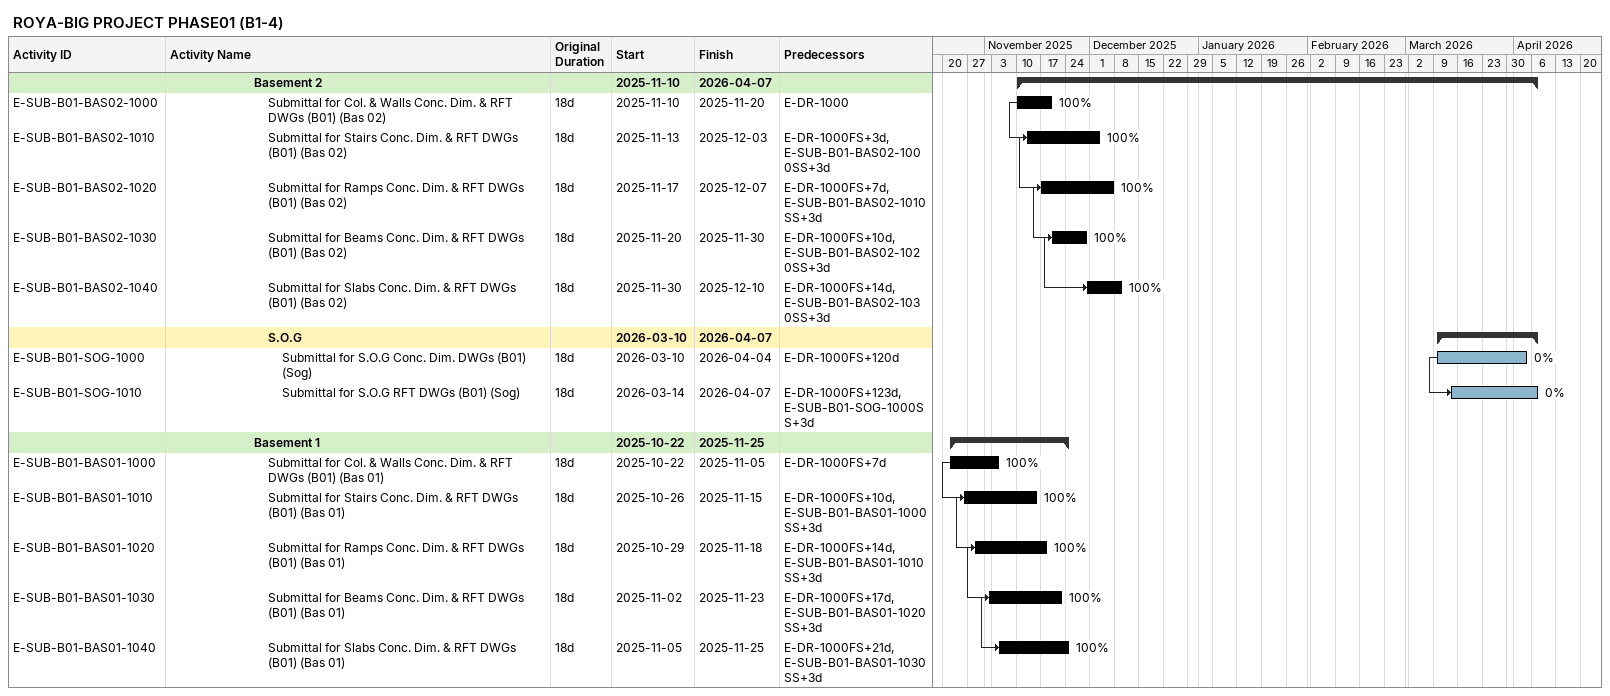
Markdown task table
ROYA-BIG PROJECT PHASE01 (B1-4)

| ID | Level | Task | Original duration | Start | Finish | Predecessors | % complete |
|---|---|---|---|---|---|---|---|
|  | 7 | **Basement 2** |  | 2025-11-10 | 2026-04-07 |  |  |
| E-SUB-B01-BAS02-1000 | 8 | Submittal for Col. & Walls Conc. Dim. & RFT DWGs (B01) (Bas 02) | 18d | 2025-11-10 | 2025-11-20 | E-DR-1000 | 100 |
| E-SUB-B01-BAS02-1010 | 8 | Submittal for Stairs Conc. Dim. & RFT DWGs (B01) (Bas 02) | 18d | 2025-11-13 | 2025-12-03 | E-DR-1000FS+3d, E-SUB-B01-BAS02-1000SS+3d | 100 |
| E-SUB-B01-BAS02-1020 | 8 | Submittal for Ramps Conc. Dim. & RFT DWGs (B01) (Bas 02) | 18d | 2025-11-17 | 2025-12-07 | E-DR-1000FS+7d, E-SUB-B01-BAS02-1010SS+3d | 100 |
| E-SUB-B01-BAS02-1030 | 8 | Submittal for Beams Conc. Dim. & RFT DWGs (B01) (Bas 02) | 18d | 2025-11-20 | 2025-11-30 | E-DR-1000FS+10d, E-SUB-B01-BAS02-1020SS+3d | 100 |
| E-SUB-B01-BAS02-1040 | 8 | Submittal for Slabs Conc. Dim. & RFT DWGs (B01) (Bas 02) | 18d | 2025-11-30 | 2025-12-10 | E-DR-1000FS+14d, E-SUB-B01-BAS02-1030SS+3d | 100 |
|  | 8 | **S.O.G** |  | 2026-03-10 | 2026-04-07 |  |  |
| E-SUB-B01-SOG-1000 | 9 | Submittal for S.O.G Conc. Dim. DWGs (B01) (Sog) | 18d | 2026-03-10 | 2026-04-04 | E-DR-1000FS+120d | 0 |
| E-SUB-B01-SOG-1010 | 9 | Submittal for S.O.G RFT DWGs (B01) (Sog) | 18d | 2026-03-14 | 2026-04-07 | E-DR-1000FS+123d, E-SUB-B01-SOG-1000SS+3d | 0 |
|  | 7 | **Basement 1** |  | 2025-10-22 | 2025-11-25 |  |  |
| E-SUB-B01-BAS01-1000 | 8 | Submittal for Col. & Walls Conc. Dim. & RFT DWGs (B01) (Bas 01) | 18d | 2025-10-22 | 2025-11-05 | E-DR-1000FS+7d | 100 |
| E-SUB-B01-BAS01-1010 | 8 | Submittal for Stairs Conc. Dim. & RFT DWGs (B01) (Bas 01) | 18d | 2025-10-26 | 2025-11-15 | E-DR-1000FS+10d, E-SUB-B01-BAS01-1000SS+3d | 100 |
| E-SUB-B01-BAS01-1020 | 8 | Submittal for Ramps Conc. Dim. & RFT DWGs (B01) (Bas 01) | 18d | 2025-10-29 | 2025-11-18 | E-DR-1000FS+14d, E-SUB-B01-BAS01-1010SS+3d | 100 |
| E-SUB-B01-BAS01-1030 | 8 | Submittal for Beams Conc. Dim. & RFT DWGs (B01) (Bas 01) | 18d | 2025-11-02 | 2025-11-23 | E-DR-1000FS+17d, E-SUB-B01-BAS01-1020SS+3d | 100 |
| E-SUB-B01-BAS01-1040 | 8 | Submittal for Slabs Conc. Dim. & RFT DWGs (B01) (Bas 01) | 18d | 2025-11-05 | 2025-11-25 | E-DR-1000FS+21d, E-SUB-B01-BAS01-1030SS+3d | 100 |
